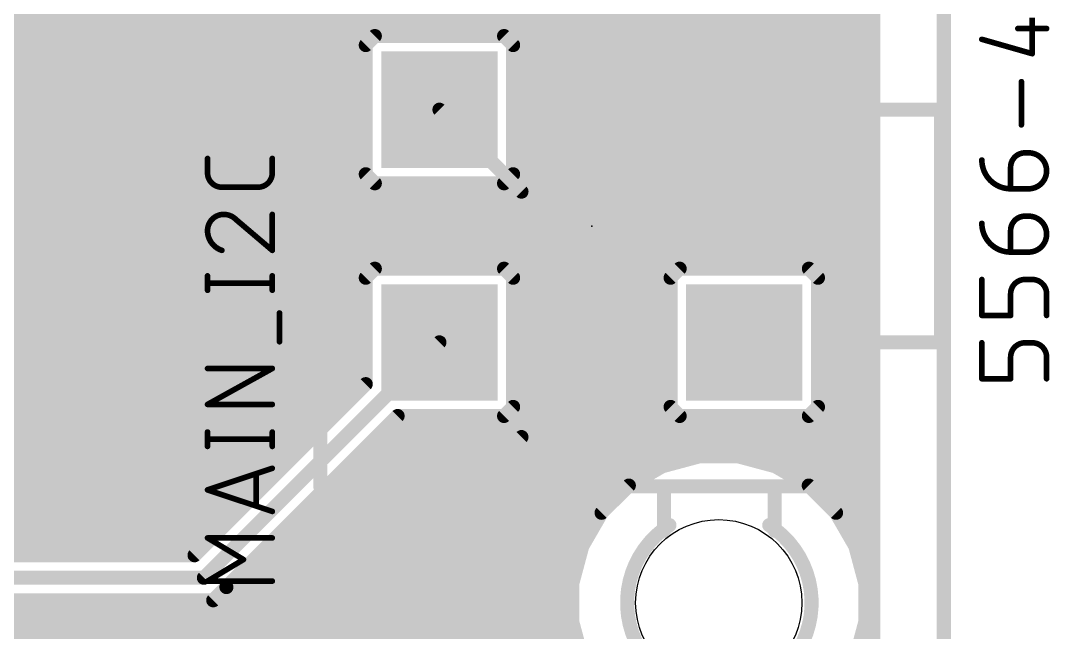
# Model space of a CAD drawing. Extents: x 0.8 to 2.76, y 1.74 to 3.8.
# Drawn here: x 1.944 to 2.675, y 2.861 to 3.296 of the extents above; entities that cross this region are included whole.
import ezdxf

# ---------------------------------------------------------------- set-up
doc = ezdxf.new("R2010")
doc.units = 0
for name, color, linetype in [('1', 14, 'CONTINUOUS'), ('16', 174, 'CONTINUOUS'), ('17', 94, 'CONTINUOUS'), ('20', 30, 'CONTINUOUS'), ('21', 250, 'CONTINUOUS'), ('23', 178, 'CONTINUOUS'), ('25', 250, 'CONTINUOUS'), ('27', 250, 'CONTINUOUS')]:
    doc.layers.add(name, color=color, linetype=linetype)

# ---------------------------------------------------------------- blocks, each defined once
blk = doc.blocks.new('SQUAREP')
blk.add_solid([(-0.5, -0.5), (0.5, -0.5), (-0.5, 0.5), (0.5, 0.5)])

msp = doc.modelspace()

# ---------------------------------------------------------------- linework, layer by layer
at = {"layer": '1', "const_width": 0.01}
for points in [[(2.55, 3.445102), (2.55, 2.104898)], [(1.882811, 3.3), (2.55, 3.3)], [(1.882811, 3.29), (2.55, 3.29)], [(2.195837, 3.285016), (2.189394, 3.278572)], [(2.287627, 3.285016), (2.195837, 3.285016)], [(2.294071, 3.278572), (2.287627, 3.285016)], [(1.882811, 3.28), (2.190822, 3.28)], [(2.189394, 3.278572), (2.189394, 3.186782)], [(2.292643, 3.28), (2.55, 3.28)], [(2.294071, 3.186782), (2.294071, 3.278572)], [(1.879178, 3.27), (2.189394, 3.27)], [(2.294071, 3.27), (2.55, 3.27)], [(1.05, 3.26), (2.189394, 3.26)], [(2.294071, 3.26), (2.55, 3.26)], [(1.05, 3.25), (2.189394, 3.25)], [(2.294071, 3.25), (2.55, 3.25)], [(1.05, 3.24), (2.189394, 3.24)], [(2.294071, 3.24), (2.55, 3.24)], [(1.879178, 3.23), (2.189394, 3.23)], [(2.294071, 3.23), (2.55, 3.23)], [(1.882811, 3.22), (2.189394, 3.22)], [(2.294071, 3.22), (2.55, 3.22)], [(1.882811, 3.21), (2.189394, 3.21)], [(2.294071, 3.21), (2.55, 3.21)], [(1.882811, 3.2), (2.189394, 3.2)], [(2.294071, 3.2), (2.55, 3.2)], [(1.882811, 3.19), (2.189394, 3.19)], [(2.294071, 3.19), (2.55, 3.19)], [(2.189394, 3.186782), (2.195837, 3.180339)], [(2.287627, 3.180339), (2.294071, 3.186782)], [(1.882811, 3.18), (2.55, 3.18)], [(2.195837, 3.180339), (2.287627, 3.180339)], [(1.879178, 3.17), (2.55, 3.17)], [(1.05, 3.16), (2.55, 3.16)], [(1.05, 3.15), (2.55, 3.15)], [(1.05, 3.14), (2.55, 3.14)], [(1.879178, 3.13), (2.55, 3.13)], [(1.882811, 3.12), (2.55, 3.12)], [(2.195837, 3.119661), (2.189394, 3.113218)], [(2.287627, 3.119661), (2.195837, 3.119661)], [(2.294071, 3.113218), (2.287627, 3.119661)], [(2.412373, 3.119661), (2.405929, 3.113218)], [(2.504163, 3.119661), (2.412373, 3.119661)], [(2.510606, 3.113218), (2.504163, 3.119661)], [(1.882811, 3.11), (2.189394, 3.11)], [(2.189394, 3.113218), (2.189394, 3.037611)], [(2.294071, 3.021428), (2.294071, 3.113218)], [(2.294071, 3.11), (2.405929, 3.11)], [(2.405929, 3.113218), (2.405929, 3.021428)], [(2.510606, 3.021428), (2.510606, 3.113218)], [(2.510606, 3.11), (2.55, 3.11)], [(1.882811, 3.1), (2.189394, 3.1)], [(2.294071, 3.1), (2.405929, 3.1)], [(2.510606, 3.1), (2.55, 3.1)], [(1.882811, 3.09), (2.189394, 3.09)], [(2.294071, 3.09), (2.405929, 3.09)], [(2.510606, 3.09), (2.55, 3.09)], [(1.882811, 3.08), (2.189394, 3.08)], [(2.294071, 3.08), (2.405929, 3.08)], [(2.510606, 3.08), (2.55, 3.08)], [(1.879178, 3.07), (2.189394, 3.07)], [(2.241732, 3.067323), (2.074409, 2.9)], [(2.294071, 3.07), (2.405929, 3.07)], [(2.510606, 3.07), (2.55, 3.07)], [(1.05, 3.06), (2.189394, 3.06)], [(2.294071, 3.06), (2.405929, 3.06)], [(2.510606, 3.06), (2.55, 3.06)], [(1.05, 3.05), (2.189394, 3.05)], [(2.294071, 3.05), (2.405929, 3.05)], [(2.510606, 3.05), (2.55, 3.05)], [(1.05, 3.04), (2.189394, 3.04)], [(2.189394, 3.037611), (2.067782, 2.916)], [(2.294071, 3.04), (2.405929, 3.04)], [(2.510606, 3.04), (2.55, 3.04)], [(1.879178, 3.03), (2.181782, 3.03)], [(2.294071, 3.03), (2.405929, 3.03)], [(2.510606, 3.03), (2.55, 3.03)], [(2.287627, 3.014984), (2.294071, 3.021428)], [(2.405929, 3.021428), (2.412373, 3.014984)], [(2.504163, 3.014984), (2.510606, 3.021428)], [(1.882811, 3.02), (2.171782, 3.02)], [(2.090409, 2.893373), (2.212021, 3.014984)], [(2.212021, 3.014984), (2.287627, 3.014984)], [(2.292643, 3.02), (2.407357, 3.02)], [(2.412373, 3.014984), (2.504163, 3.014984)], [(2.509178, 3.02), (2.55, 3.02)], [(1.882811, 3.01), (2.161782, 3.01)], [(2.207037, 3.01), (2.55, 3.01)], [(1.882811, 3), (2.151782, 3)], [(2.197037, 3), (2.55, 3)], [(1.882811, 2.99), (2.141782, 2.99)], [(2.187037, 2.99), (2.55, 2.99)], [(2.426458, 2.986338), (2.399994, 2.979247)], [(2.453857, 2.986338), (2.426458, 2.986338)], [(2.480321, 2.979247), (2.453857, 2.986338)], [(1.882811, 2.98), (2.131782, 2.98)], [(2.177037, 2.98), (2.402803, 2.98)], [(2.399994, 2.979247), (2.376266, 2.965548)], [(2.477512, 2.98), (2.55, 2.98)], [(2.504049, 2.965548), (2.480321, 2.979247)], [(1.879178, 2.97), (2.121782, 2.97)], [(2.167037, 2.97), (2.383977, 2.97)], [(2.496338, 2.97), (2.55, 2.97)], [(2.376266, 2.965548), (2.356893, 2.946175)], [(2.523422, 2.946175), (2.504049, 2.965548)], [(1.814, 2.96), (2.111782, 2.96)], [(2.157037, 2.96), (2.370718, 2.96)], [(2.509597, 2.96), (2.55, 2.96)], [(1.814, 2.95), (2.101782, 2.95)], [(2.147037, 2.95), (2.360718, 2.95)], [(2.519597, 2.95), (2.55, 2.95)], [(2.356893, 2.946175), (2.343194, 2.922447)], [(2.537121, 2.922447), (2.523422, 2.946175)], [(1.814, 2.94), (2.091782, 2.94)], [(2.137037, 2.94), (2.353328, 2.94)], [(2.526987, 2.94), (2.55, 2.94)], [(1.879178, 2.93), (2.081782, 2.93)], [(2.127037, 2.93), (2.347554, 2.93)], [(2.532761, 2.93), (2.55, 2.93)], [(1.882811, 2.92), (2.071782, 2.92)], [(2.117037, 2.92), (2.342538, 2.92)], [(2.343194, 2.922447), (2.336102, 2.895983)], [(2.544212, 2.895983), (2.537121, 2.922447)], [(2.537777, 2.92), (2.55, 2.92)], [(2.067782, 2.916), (1.882811, 2.916)], [(2.107037, 2.91), (2.339858, 2.91)], [(2.540457, 2.91), (2.55, 2.91)], [(2.074409, 2.9), (1.85, 2.9)], [(2.097037, 2.9), (2.337179, 2.9)], [(2.543136, 2.9), (2.55, 2.9)], [(2.081037, 2.884), (2.090409, 2.893373)], [(2.087037, 2.89), (2.336102, 2.89)], [(2.336102, 2.895983), (2.336102, 2.868584)], [(2.544212, 2.868584), (2.544212, 2.895983)], [(2.544212, 2.89), (2.55, 2.89)], [(1.882811, 2.884), (2.081037, 2.884)], [(1.882811, 2.88), (2.336102, 2.88)], [(2.544212, 2.88), (2.55, 2.88)], [(1.879178, 2.87), (2.336102, 2.87)], [(2.336102, 2.868584), (2.342038, 2.846433)], [(2.537121, 2.84212), (2.544212, 2.868584)], [(2.544212, 2.87), (2.55, 2.87)], [(1.814, 2.86), (2.338402, 2.86)], [(2.541912, 2.86), (2.55, 2.86)]]:
    msp.add_lwpolyline(points, dxfattribs=at)
at = {"layer": '1', "const_width": 0.005}
for points in [[(2.55, 3.2975, 1), (2.55, 3.3025)], [(2.195837, 3.287516, 1), (2.195837, 3.282516)], [(2.197605, 3.283248, 1), (2.194069, 3.286783)], [(2.289395, 3.286783, 1), (2.285859, 3.283248)], [(2.287627, 3.282516, 1), (2.287627, 3.287516)], [(2.55, 3.2875, 1), (2.55, 3.2925)], [(2.191894, 3.278572, 1), (2.186894, 3.278572)], [(2.187626, 3.28034, 1), (2.191161, 3.276804)], [(2.190822, 3.2775, 1), (2.190822, 3.2825)], [(2.292643, 3.2825, 1), (2.292643, 3.2775)], [(2.296571, 3.278572, 1), (2.291571, 3.278572)], [(2.292303, 3.276804, 1), (2.295839, 3.28034)], [(2.55, 3.2775, 1), (2.55, 3.2825)], [(2.189394, 3.2675, 1), (2.189394, 3.2725)], [(2.294071, 3.2725, 1), (2.294071, 3.2675)], [(2.55, 3.2675, 1), (2.55, 3.2725)], [(2.189394, 3.2575, 1), (2.189394, 3.2625)], [(2.294071, 3.2625, 1), (2.294071, 3.2575)], [(2.55, 3.2575, 1), (2.55, 3.2625)], [(2.189394, 3.2475, 1), (2.189394, 3.2525)], [(2.294071, 3.2525, 1), (2.294071, 3.2475)], [(2.55, 3.2475, 1), (2.55, 3.2525)], [(2.189394, 3.2375, 1), (2.189394, 3.2425)], [(2.294071, 3.2425, 1), (2.294071, 3.2375)], [(2.55, 3.2375, 1), (2.55, 3.2425)], [(2.189394, 3.2275, 1), (2.189394, 3.2325)], [(2.294071, 3.2325, 1), (2.294071, 3.2275)], [(2.55, 3.2275, 1), (2.55, 3.2325)], [(2.189394, 3.2175, 1), (2.189394, 3.2225)], [(2.294071, 3.2225, 1), (2.294071, 3.2175)], [(2.55, 3.2175, 1), (2.55, 3.2225)], [(2.189394, 3.2075, 1), (2.189394, 3.2125)], [(2.294071, 3.2125, 1), (2.294071, 3.2075)], [(2.55, 3.2075, 1), (2.55, 3.2125)], [(2.189394, 3.1975, 1), (2.189394, 3.2025)], [(2.294071, 3.2025, 1), (2.294071, 3.1975)], [(2.55, 3.1975, 1), (2.55, 3.2025)], [(2.189394, 3.1875, 1), (2.189394, 3.1925)], [(2.294071, 3.1925, 1), (2.294071, 3.1875)], [(2.55, 3.1875, 1), (2.55, 3.1925)], [(2.191161, 3.18855, 1), (2.187626, 3.185014)], [(2.186894, 3.186782, 1), (2.191894, 3.186782)], [(2.291571, 3.186782, 1), (2.296571, 3.186782)], [(2.295839, 3.185014, 1), (2.292303, 3.18855)], [(2.195837, 3.182839, 1), (2.195837, 3.177839)], [(2.194069, 3.178571, 1), (2.197605, 3.182106)], [(2.285859, 3.182106, 1), (2.289395, 3.178571)], [(2.287627, 3.177839, 1), (2.287627, 3.182839)], [(2.55, 3.1775, 1), (2.55, 3.1825)], [(2.55, 3.1675, 1), (2.55, 3.1725)], [(2.55, 3.1575, 1), (2.55, 3.1625)], [(2.55, 3.1475, 1), (2.55, 3.1525)], [(2.55, 3.1375, 1), (2.55, 3.1425)], [(2.55, 3.1275, 1), (2.55, 3.1325)], [(2.195837, 3.122161, 1), (2.195837, 3.117161)], [(2.197605, 3.117894, 1), (2.194069, 3.121429)], [(2.289395, 3.121429, 1), (2.285859, 3.117894)], [(2.287627, 3.117161, 1), (2.287627, 3.122161)], [(2.412373, 3.122161, 1), (2.412373, 3.117161)], [(2.41414, 3.117894, 1), (2.410605, 3.121429)], [(2.50593, 3.121429, 1), (2.502395, 3.117894)], [(2.504163, 3.117161, 1), (2.504163, 3.122161)], [(2.55, 3.1175, 1), (2.55, 3.1225)], [(2.191894, 3.113218, 1), (2.186894, 3.113218)], [(2.187626, 3.114986, 1), (2.191161, 3.11145)], [(2.189394, 3.1075, 1), (2.189394, 3.1125)], [(2.296571, 3.113218, 1), (2.291571, 3.113218)], [(2.294071, 3.1125, 1), (2.294071, 3.1075)], [(2.292303, 3.11145, 1), (2.295839, 3.114986)], [(2.408429, 3.113218, 1), (2.403429, 3.113218)], [(2.404161, 3.114986, 1), (2.407697, 3.11145)], [(2.405929, 3.1075, 1), (2.405929, 3.1125)], [(2.513106, 3.113218, 1), (2.508106, 3.113218)], [(2.510606, 3.1125, 1), (2.510606, 3.1075)], [(2.508838, 3.11145, 1), (2.512374, 3.114986)], [(2.55, 3.1075, 1), (2.55, 3.1125)], [(2.189394, 3.0975, 1), (2.189394, 3.1025)], [(2.294071, 3.1025, 1), (2.294071, 3.0975)], [(2.405929, 3.0975, 1), (2.405929, 3.1025)], [(2.510606, 3.1025, 1), (2.510606, 3.0975)], [(2.55, 3.0975, 1), (2.55, 3.1025)], [(2.189394, 3.0875, 1), (2.189394, 3.0925)], [(2.294071, 3.0925, 1), (2.294071, 3.0875)], [(2.405929, 3.0875, 1), (2.405929, 3.0925)], [(2.510606, 3.0925, 1), (2.510606, 3.0875)], [(2.55, 3.0875, 1), (2.55, 3.0925)], [(2.189394, 3.0775, 1), (2.189394, 3.0825)], [(2.294071, 3.0825, 1), (2.294071, 3.0775)], [(2.405929, 3.0775, 1), (2.405929, 3.0825)], [(2.510606, 3.0825, 1), (2.510606, 3.0775)], [(2.55, 3.0775, 1), (2.55, 3.0825)], [(2.189394, 3.0675, 1), (2.189394, 3.0725)], [(2.2435, 3.065555, 1), (2.239965, 3.069091)], [(2.294071, 3.0725, 1), (2.294071, 3.0675)], [(2.405929, 3.0675, 1), (2.405929, 3.0725)], [(2.510606, 3.0725, 1), (2.510606, 3.0675)], [(2.55, 3.0675, 1), (2.55, 3.0725)], [(2.189394, 3.0575, 1), (2.189394, 3.0625)], [(2.294071, 3.0625, 1), (2.294071, 3.0575)], [(2.405929, 3.0575, 1), (2.405929, 3.0625)], [(2.510606, 3.0625, 1), (2.510606, 3.0575)], [(2.55, 3.0575, 1), (2.55, 3.0625)], [(2.189394, 3.0475, 1), (2.189394, 3.0525)], [(2.294071, 3.0525, 1), (2.294071, 3.0475)], [(2.405929, 3.0475, 1), (2.405929, 3.0525)], [(2.510606, 3.0525, 1), (2.510606, 3.0475)], [(2.55, 3.0475, 1), (2.55, 3.0525)], [(2.186894, 3.037611, 1), (2.191894, 3.037611)], [(2.191161, 3.035844, 1), (2.187626, 3.039379)], [(2.189394, 3.0375, 1), (2.189394, 3.0425)], [(2.294071, 3.0425, 1), (2.294071, 3.0375)], [(2.405929, 3.0375, 1), (2.405929, 3.0425)], [(2.510606, 3.0425, 1), (2.510606, 3.0375)], [(2.55, 3.0375, 1), (2.55, 3.0425)], [(2.181782, 3.0275, 1), (2.181782, 3.0325)], [(2.294071, 3.0325, 1), (2.294071, 3.0275)], [(2.405929, 3.0275, 1), (2.405929, 3.0325)], [(2.510606, 3.0325, 1), (2.510606, 3.0275)], [(2.55, 3.0275, 1), (2.55, 3.0325)], [(2.295839, 3.01966, 1), (2.292303, 3.023196)], [(2.407697, 3.023196, 1), (2.404161, 3.01966)], [(2.512374, 3.01966, 1), (2.508838, 3.023196)], [(2.171782, 3.0175, 1), (2.171782, 3.0225)], [(2.212021, 3.017484, 1), (2.212021, 3.012484)], [(2.213789, 3.013216, 1), (2.210253, 3.016752)], [(2.285859, 3.016752, 1), (2.289395, 3.013216)], [(2.287627, 3.012484, 1), (2.287627, 3.017484)], [(2.292643, 3.0225, 1), (2.292643, 3.0175)], [(2.291571, 3.021428, 1), (2.296571, 3.021428)], [(2.403429, 3.021428, 1), (2.408429, 3.021428)], [(2.407357, 3.0175, 1), (2.407357, 3.0225)], [(2.412373, 3.017484, 1), (2.412373, 3.012484)], [(2.410605, 3.013216, 1), (2.41414, 3.016752)], [(2.502395, 3.016752, 1), (2.50593, 3.013216)], [(2.504163, 3.012484, 1), (2.504163, 3.017484)], [(2.509178, 3.0225, 1), (2.509178, 3.0175)], [(2.508106, 3.021428, 1), (2.513106, 3.021428)], [(2.55, 3.0175, 1), (2.55, 3.0225)], [(2.161782, 3.0075, 1), (2.161782, 3.0125)], [(2.207037, 3.0125, 1), (2.207037, 3.0075)], [(2.55, 3.0075, 1), (2.55, 3.0125)], [(2.151782, 2.9975, 1), (2.151782, 3.0025)], [(2.197037, 3.0025, 1), (2.197037, 2.9975)], [(2.55, 2.9975, 1), (2.55, 3.0025)], [(2.141782, 2.9875, 1), (2.141782, 2.9925)], [(2.187037, 2.9925, 1), (2.187037, 2.9875)], [(2.426458, 2.988838, 1), (2.426458, 2.983838)], [(2.427105, 2.983924, 1), (2.425811, 2.988753)], [(2.454504, 2.988753, 1), (2.453209, 2.983924)], [(2.453857, 2.983838, 1), (2.453857, 2.988838)], [(2.55, 2.9875, 1), (2.55, 2.9925)], [(2.131782, 2.9775, 1), (2.131782, 2.9825)], [(2.177037, 2.9825, 1), (2.177037, 2.9775)], [(2.399347, 2.981662, 1), (2.400641, 2.976832)], [(2.401244, 2.977082, 1), (2.398744, 2.981412)], [(2.402803, 2.9775, 1), (2.402803, 2.9825)], [(2.477512, 2.9825, 1), (2.477512, 2.9775)], [(2.481571, 2.981412, 1), (2.479071, 2.977082)], [(2.479674, 2.976832, 1), (2.480968, 2.981662)], [(2.55, 2.9775, 1), (2.55, 2.9825)], [(2.121782, 2.9675, 1), (2.121782, 2.9725)], [(2.167037, 2.9725, 1), (2.167037, 2.9675)], [(2.383977, 2.9675, 1), (2.383977, 2.9725)], [(2.496338, 2.9725, 1), (2.496338, 2.9675)], [(2.55, 2.9675, 1), (2.55, 2.9725)], [(2.375016, 2.967713, 1), (2.377516, 2.963383)], [(2.378034, 2.96378, 1), (2.374498, 2.967316)], [(2.505816, 2.967316, 1), (2.502281, 2.96378)], [(2.502799, 2.963383, 1), (2.505299, 2.967713)], [(2.111782, 2.9575, 1), (2.111782, 2.9625)], [(2.157037, 2.9625, 1), (2.157037, 2.9575)], [(2.370718, 2.9575, 1), (2.370718, 2.9625)], [(2.509597, 2.9625, 1), (2.509597, 2.9575)], [(2.55, 2.9575, 1), (2.55, 2.9625)], [(2.101782, 2.9475, 1), (2.101782, 2.9525)], [(2.147037, 2.9525, 1), (2.147037, 2.9475)], [(2.360718, 2.9475, 1), (2.360718, 2.9525)], [(2.519597, 2.9525, 1), (2.519597, 2.9475)], [(2.55, 2.9475, 1), (2.55, 2.9525)], [(2.355125, 2.947942, 1), (2.35866, 2.944407)], [(2.359058, 2.944925, 1), (2.354728, 2.947425)], [(2.525587, 2.947425, 1), (2.521257, 2.944925)], [(2.521654, 2.944407, 1), (2.52519, 2.947942)], [(2.091782, 2.9375, 1), (2.091782, 2.9425)], [(2.137037, 2.9425, 1), (2.137037, 2.9375)], [(2.353328, 2.9375, 1), (2.353328, 2.9425)], [(2.526987, 2.9425, 1), (2.526987, 2.9375)], [(2.55, 2.9375, 1), (2.55, 2.9425)], [(2.081782, 2.9275, 1), (2.081782, 2.9325)], [(2.127037, 2.9325, 1), (2.127037, 2.9275)], [(2.347554, 2.9275, 1), (2.347554, 2.9325)], [(2.532761, 2.9325, 1), (2.532761, 2.9275)], [(2.55, 2.9275, 1), (2.55, 2.9325)], [(2.071782, 2.9175, 1), (2.071782, 2.9225)], [(2.117037, 2.9225, 1), (2.117037, 2.9175)], [(2.341028, 2.923697, 1), (2.345359, 2.921197)], [(2.345608, 2.9218, 1), (2.340779, 2.923094)], [(2.342538, 2.9175, 1), (2.342538, 2.9225)], [(2.539536, 2.923094, 1), (2.534706, 2.9218)], [(2.534956, 2.921197, 1), (2.539286, 2.923697)], [(2.537777, 2.9225, 1), (2.537777, 2.9175)], [(2.55, 2.9175, 1), (2.55, 2.9225)], [(2.066014, 2.917768, 1), (2.06955, 2.914232)], [(2.067782, 2.9135, 1), (2.067782, 2.9185)], [(2.107037, 2.9125, 1), (2.107037, 2.9075)], [(2.339858, 2.9075, 1), (2.339858, 2.9125)], [(2.540457, 2.9125, 1), (2.540457, 2.9075)], [(2.55, 2.9075, 1), (2.55, 2.9125)], [(2.072642, 2.901768, 1), (2.076177, 2.898232)], [(2.074409, 2.8975, 1), (2.074409, 2.9025)], [(2.097037, 2.9025, 1), (2.097037, 2.8975)], [(2.337179, 2.8975, 1), (2.337179, 2.9025)], [(2.543136, 2.9025, 1), (2.543136, 2.8975)], [(2.55, 2.8975, 1), (2.55, 2.9025)], [(2.087037, 2.8925, 1), (2.087037, 2.8875)], [(2.088642, 2.89514, 1), (2.092177, 2.891605)], [(2.092177, 2.891605, 1), (2.088642, 2.89514)], [(2.338602, 2.895983, 1), (2.333602, 2.895983)], [(2.333688, 2.89663, 1), (2.338517, 2.895335)], [(2.336102, 2.8875, 1), (2.336102, 2.8925)], [(2.546712, 2.895983, 1), (2.541712, 2.895983)], [(2.544212, 2.8925, 1), (2.544212, 2.8875)], [(2.541798, 2.895335, 1), (2.546627, 2.89663)], [(2.55, 2.8875, 1), (2.55, 2.8925)], [(2.079269, 2.885768, 1), (2.082805, 2.882232)], [(2.081037, 2.8815, 1), (2.081037, 2.8865)], [(2.336102, 2.8775, 1), (2.336102, 2.8825)], [(2.544212, 2.8825, 1), (2.544212, 2.8775)], [(2.55, 2.8775, 1), (2.55, 2.8825)], [(2.338517, 2.869231, 1), (2.333688, 2.867937)], [(2.336102, 2.8675, 1), (2.336102, 2.8725)], [(2.544212, 2.8725, 1), (2.544212, 2.8675)], [(2.546627, 2.867937, 1), (2.541798, 2.869231)], [(2.55, 2.8675, 1), (2.55, 2.8725)], [(2.333602, 2.868584, 1), (2.338602, 2.868584)], [(2.338402, 2.8575, 1), (2.338402, 2.8625)], [(2.541912, 2.8625, 1), (2.541912, 2.8575)], [(2.541712, 2.868584, 1), (2.546712, 2.868584)], [(2.55, 2.8575, 1), (2.55, 2.8625)]]:
    msp.add_lwpolyline(points, format="xyb", dxfattribs=at)
at = {"layer": '16', "const_width": 0.01}
for points in [[(2.241732, 3.232677), (2.3, 3.174409)], [(2.3, 3.174409), (2.3, 3)], [(2.3, 3), (2.1, 2.8)]]:
    msp.add_lwpolyline(points, dxfattribs=at)
at = {"layer": '16', "const_width": 0.005}
for points in [[(2.2435, 3.234445, 1), (2.239965, 3.230909)], [(2.3025, 3.174409, 1), (2.2975, 3.174409)], [(2.298232, 3.172642, 1), (2.301768, 3.176177)], [(2.301768, 2.998232, 1), (2.298232, 3.001768)], [(2.2975, 3, 1), (2.3025, 3)]]:
    msp.add_lwpolyline(points, format="xyb", dxfattribs=at)
at = {"layer": '20', "const_width": 0.01}
msp.add_lwpolyline([(2.6, 2.1), (2.6, 3.45)], dxfattribs=at)
at = {"layer": '20'}
msp.add_circle((2.440157, 2.882283), 0.059055, dxfattribs=at)
at = {"layer": '21', "const_width": 0.01}
for points in [[(2.157087, 2.964961), (2.157087, 3.335039)], [(2.527165, 3.335039), (2.527165, 2.964961)], [(2.220079, 2.964961), (2.157087, 2.964961)], [(2.527165, 2.964961), (2.263386, 2.964961)], [(2.401181, 2.933465), (2.401181, 2.961024)], [(2.479921, 2.933465), (2.479921, 2.961024)]]:
    msp.add_lwpolyline(points, dxfattribs=at)
at = {"layer": '21'}
for points, const_width in [([(2.157087, 2.967461, 1), (2.157087, 2.962461)], 0.005), ([(2.154587, 2.964961, 1), (2.159587, 2.964961)], 0.005), ([(2.220079, 2.964961, 1), (2.263386, 2.964961)], 0.01), ([(2.222579, 2.964961, 1), (2.217579, 2.964961)], 0.005), ([(2.220079, 2.962461, 1), (2.220079, 2.967461)], 0.005), ([(2.263386, 2.967461, 1), (2.263386, 2.962461)], 0.005), ([(2.265886, 2.964961, 1), (2.260886, 2.964961)], 0.005), ([(2.524665, 2.964961, 1), (2.529665, 2.964961)], 0.005), ([(2.527165, 2.962461, 1), (2.527165, 2.967461)], 0.005), ([(2.403681, 2.961024, 1), (2.398681, 2.961024)], 0.005), ([(2.482421, 2.961024, 1), (2.477421, 2.961024)], 0.005), ([(2.405118, 2.937402, 0.545951), (2.405118, 2.827165)], 0.01), ([(2.40647, 2.935299, 1), (2.403766, 2.939505)], 0.005), ([(2.475984, 2.827165, 0.545951), (2.475984, 2.937402)], 0.01), ([(2.477336, 2.939505, 1), (2.474632, 2.935299)], 0.005), ([(2.398681, 2.933465, 1), (2.403681, 2.933465)], 0.005), ([(2.477421, 2.933465, 1), (2.482421, 2.933465)], 0.005)]:
    msp.add_lwpolyline(points, format="xyb", dxfattribs=dict(at, const_width=const_width))
at = {"layer": '23'}
msp.add_point((2.35, 3.15), dxfattribs=at)
at = {"layer": '25', "const_width": 0.004}
for points in [[(2.077, 3.187778), (2.077, 3.198)], [(2.123, 3.198), (2.123, 3.187778)], [(2.112778, 3.177556), (2.087222, 3.177556)], [(2.123, 3.132686), (2.123, 3.158242)], [(2.097445, 3.154409), (2.123, 3.132686)], [(2.077, 3.104353), (2.077, 3.114575)], [(2.123, 3.104353), (2.123, 3.114575)], [(2.077, 3.109464), (2.123, 3.109464)], [(2.128111, 3.067742), (2.128111, 3.088186)], [(2.077, 3.023187), (2.123, 3.048742)], [(2.123, 3.048742), (2.077, 3.048742)], [(2.123, 3.023187), (2.077, 3.023187)], [(2.077, 2.993353), (2.077, 3.003575)], [(2.123, 2.993353), (2.123, 3.003575)], [(2.077, 2.998464), (2.123, 2.998464)], [(2.077, 2.962464), (2.123, 2.977798)], [(2.1115, 2.973964), (2.1115, 2.950964)], [(2.123, 2.947131), (2.077, 2.962464)], [(2.102556, 2.912964), (2.077, 2.928298)], [(2.077, 2.928298), (2.123, 2.928298)], [(2.077, 2.897631), (2.102556, 2.912964)], [(2.123, 2.897631), (2.077, 2.897631)]]:
    msp.add_lwpolyline(points, dxfattribs=at)
at = {"layer": '25'}
for points, const_width in [([(2.078, 3.198, 1), (2.076, 3.198)], 0.002), ([(2.124, 3.198, 1), (2.122, 3.198)], 0.002), ([(2.077, 3.187778, 0.414207), (2.087222, 3.177556)], 0.004), ([(2.078, 3.187778, 1), (2.076, 3.187778)], 0.002), ([(2.076, 3.187778, 1), (2.078, 3.187778)], 0.002), ([(2.112778, 3.177556, 0.414214), (2.123, 3.187778)], 0.004), ([(2.124, 3.187778, 1), (2.122, 3.187778)], 0.002), ([(2.122, 3.187778, 1), (2.124, 3.187778)], 0.002), ([(2.087222, 3.178556, 1), (2.087222, 3.176556)], 0.002), ([(2.087222, 3.176556, 1), (2.087222, 3.178556)], 0.002), ([(2.112778, 3.178556, 1), (2.112778, 3.176556)], 0.002), ([(2.112778, 3.176556, 1), (2.112778, 3.178556)], 0.002), ([(2.0885, 3.158242, 0.414214), (2.077, 3.146742)], 0.004), ([(2.097445, 3.154409, 0.205256), (2.0885, 3.158242)], 0.004), ([(2.0885, 3.159242, 1), (2.0885, 3.157242)], 0.002), ([(2.0885, 3.157242, 1), (2.0885, 3.159242)], 0.002), ([(2.124, 3.158242, 1), (2.122, 3.158242)], 0.002), ([(2.098092, 3.155171, 1), (2.096797, 3.153647)], 0.002), ([(2.09672, 3.153719, 1), (2.098169, 3.155098)], 0.002), ([(2.077, 3.146742, 0.325186), (2.087222, 3.132686)], 0.004), ([(2.078, 3.146742, 1), (2.076, 3.146742)], 0.002), ([(2.076, 3.146742, 1), (2.078, 3.146742)], 0.002), ([(2.086914, 3.131735, 1), (2.08753, 3.133638)], 0.002), ([(2.122, 3.132686, 1), (2.124, 3.132686)], 0.002), ([(2.122352, 3.131924, 1), (2.123648, 3.133448)], 0.002), ([(2.078, 3.114575, 1), (2.076, 3.114575)], 0.002), ([(2.124, 3.114575, 1), (2.122, 3.114575)], 0.002), ([(2.077, 3.110464, 1), (2.077, 3.108464)], 0.002), ([(2.123, 3.108464, 1), (2.123, 3.110464)], 0.002), ([(2.076, 3.104353, 1), (2.078, 3.104353)], 0.002), ([(2.122, 3.104353, 1), (2.124, 3.104353)], 0.002), ([(2.129111, 3.088186, 1), (2.127111, 3.088186)], 0.002), ([(2.127111, 3.067742, 1), (2.129111, 3.067742)], 0.002), ([(2.077, 3.049742, 1), (2.077, 3.047742)], 0.002), ([(2.123486, 3.047868, 1), (2.122514, 3.049616)], 0.002), ([(2.123, 3.047742, 1), (2.123, 3.049742)], 0.002), ([(2.077, 3.024187, 1), (2.077, 3.022187)], 0.002), ([(2.076514, 3.024061, 1), (2.077486, 3.022312)], 0.002), ([(2.123, 3.022187, 1), (2.123, 3.024187)], 0.002), ([(2.078, 3.003575, 1), (2.076, 3.003575)], 0.002), ([(2.124, 3.003575, 1), (2.122, 3.003575)], 0.002), ([(2.077, 2.999464, 1), (2.077, 2.997464)], 0.002), ([(2.123, 2.997464, 1), (2.123, 2.999464)], 0.002), ([(2.076, 2.993353, 1), (2.078, 2.993353)], 0.002), ([(2.122, 2.993353, 1), (2.124, 2.993353)], 0.002), ([(2.1125, 2.973964, 1), (2.1105, 2.973964)], 0.002), ([(2.123316, 2.976849, 1), (2.122684, 2.978746)], 0.002), ([(2.077316, 2.963413, 1), (2.076684, 2.961516)], 0.002), ([(2.076684, 2.963413, 1), (2.077316, 2.961516)], 0.002), ([(2.1105, 2.950964, 1), (2.1125, 2.950964)], 0.002), ([(2.122684, 2.946182, 1), (2.123316, 2.94808)], 0.002), ([(2.077, 2.929298, 1), (2.077, 2.927298)], 0.002), ([(2.077514, 2.929155, 1), (2.076486, 2.92744)], 0.002), ([(2.123, 2.927298, 1), (2.123, 2.929298)], 0.002), ([(2.10307, 2.912107, 1), (2.102041, 2.913822)], 0.002), ([(2.102041, 2.912107, 1), (2.10307, 2.913822)], 0.002), ([(2.077, 2.898631, 1), (2.077, 2.896631)], 0.002), ([(2.076486, 2.898489, 1), (2.077514, 2.896774)], 0.002), ([(2.123, 2.896631, 1), (2.123, 2.898631)], 0.002)]:
    msp.add_lwpolyline(points, format="xyb", dxfattribs=dict(at, const_width=const_width))
at = {"layer": '27'}
for points, const_width in [([(2.662778, 3.272445), (2.662778, 3.298)], 0.004), ([(2.652556, 3.290333), (2.673, 3.290333)], 0.004), ([(2.627, 3.282667), (2.662778, 3.272445)], 0.004), ([(2.655111, 3.221889), (2.655111, 3.252556)], 0.004), ([(2.598031, 3.232677), (2.531102, 3.232677)], 0.01), ([(2.598031, 3.232677), (2.598031, 3.067323)], 0.01), ([(2.657667, 3.202), (2.660222, 3.202)], 0.004), ([(2.647445, 3.176445), (2.647445, 3.191778)], 0.004), ([(2.660222, 3.176445), (2.647445, 3.176445)], 0.004), ([(2.657667, 3.157), (2.660222, 3.157)], 0.004), ([(2.647445, 3.131445), (2.647445, 3.146778)], 0.004), ([(2.660222, 3.131445), (2.647445, 3.131445)], 0.004), ([(2.627, 3.086445), (2.627, 3.112)], 0.004), ([(2.662778, 3.112), (2.657667, 3.112)], 0.004), ([(2.647445, 3.101778), (2.647445, 3.086445)], 0.004), ([(2.673, 3.086445), (2.673, 3.101778)], 0.004), ([(2.647445, 3.086445), (2.627, 3.086445)], 0.004), ([(2.598031, 3.067323), (2.531102, 3.067323)], 0.01), ([(2.627, 3.041445), (2.627, 3.067)], 0.004), ([(2.662778, 3.067), (2.657667, 3.067)], 0.004), ([(2.647445, 3.056778), (2.647445, 3.041445)], 0.004), ([(2.673, 3.041445), (2.673, 3.056778)], 0.004), ([(2.647445, 3.041445), (2.627, 3.041445)], 0.004)]:
    msp.add_lwpolyline(points, dxfattribs=dict(at, const_width=const_width))
for points, const_width in [([(2.652556, 3.291333, 1), (2.652556, 3.289333)], 0.002), ([(2.673, 3.289333, 1), (2.673, 3.291333)], 0.002), ([(2.627275, 3.283628, 1), (2.626725, 3.281705)], 0.002), ([(2.662503, 3.271483, 1), (2.663053, 3.273406)], 0.002), ([(2.661778, 3.272445, 1), (2.663778, 3.272445)], 0.002), ([(2.656111, 3.252556, 1), (2.654111, 3.252556)], 0.002), ([(2.531102, 3.235177, 1), (2.531102, 3.230177)], 0.005), ([(2.600531, 3.232677, 1), (2.595531, 3.232677)], 0.005), ([(2.598031, 3.230177, 1), (2.598031, 3.235177)], 0.005), ([(2.654111, 3.221889, 1), (2.656111, 3.221889)], 0.002), ([(2.657667, 3.202, 0.414214), (2.647445, 3.191778)], 0.004), ([(2.657667, 3.203, 1), (2.657667, 3.201)], 0.002), ([(2.657667, 3.201, 1), (2.657667, 3.203)], 0.002), ([(2.660222, 3.176445, 1), (2.660222, 3.202)], 0.004), ([(2.660222, 3.203, 1), (2.660222, 3.201)], 0.002), ([(2.660222, 3.201, 1), (2.660222, 3.203)], 0.002), ([(2.627, 3.196889, 0.41421), (2.647445, 3.176445)], 0.004), ([(2.628, 3.196889, 1), (2.626, 3.196889)], 0.002), ([(2.648445, 3.191778, 1), (2.646445, 3.191778)], 0.002), ([(2.646445, 3.191778, 1), (2.648445, 3.191778)], 0.002), ([(2.647445, 3.177445, 1), (2.647445, 3.175445)], 0.002), ([(2.646445, 3.176445, 1), (2.648445, 3.176445)], 0.002), ([(2.647445, 3.175445, 1), (2.647445, 3.177445)], 0.002), ([(2.660222, 3.177445, 1), (2.660222, 3.175445)], 0.002), ([(2.660222, 3.175445, 1), (2.660222, 3.177445)], 0.002), ([(2.657667, 3.157, 0.414214), (2.647445, 3.146778)], 0.004), ([(2.657667, 3.158, 1), (2.657667, 3.156)], 0.002), ([(2.657667, 3.156, 1), (2.657667, 3.158)], 0.002), ([(2.660222, 3.131445, 1), (2.660222, 3.157)], 0.004), ([(2.660222, 3.158, 1), (2.660222, 3.156)], 0.002), ([(2.660222, 3.156, 1), (2.660222, 3.158)], 0.002), ([(2.627, 3.151889, 0.41421), (2.647445, 3.131445)], 0.004), ([(2.628, 3.151889, 1), (2.626, 3.151889)], 0.002), ([(2.648445, 3.146778, 1), (2.646445, 3.146778)], 0.002), ([(2.646445, 3.146778, 1), (2.648445, 3.146778)], 0.002), ([(2.647445, 3.132445, 1), (2.647445, 3.130445)], 0.002), ([(2.646445, 3.131445, 1), (2.648445, 3.131445)], 0.002), ([(2.647445, 3.130445, 1), (2.647445, 3.132445)], 0.002), ([(2.660222, 3.132445, 1), (2.660222, 3.130445)], 0.002), ([(2.660222, 3.130445, 1), (2.660222, 3.132445)], 0.002), ([(2.628, 3.112, 1), (2.626, 3.112)], 0.002), ([(2.657667, 3.112, 0.414214), (2.647445, 3.101778)], 0.004), ([(2.657667, 3.113, 1), (2.657667, 3.111)], 0.002), ([(2.657667, 3.111, 1), (2.657667, 3.113)], 0.002), ([(2.673, 3.101778, 0.414214), (2.662778, 3.112)], 0.004), ([(2.662778, 3.113, 1), (2.662778, 3.111)], 0.002), ([(2.662778, 3.111, 1), (2.662778, 3.113)], 0.002), ([(2.648445, 3.101778, 1), (2.646445, 3.101778)], 0.002), ([(2.646445, 3.101778, 1), (2.648445, 3.101778)], 0.002), ([(2.674, 3.101778, 1), (2.672, 3.101778)], 0.002), ([(2.672, 3.101778, 1), (2.674, 3.101778)], 0.002), ([(2.627, 3.087445, 1), (2.627, 3.085445)], 0.002), ([(2.626, 3.086445, 1), (2.628, 3.086445)], 0.002), ([(2.646445, 3.086445, 1), (2.648445, 3.086445)], 0.002), ([(2.647445, 3.085445, 1), (2.647445, 3.087445)], 0.002), ([(2.672, 3.086445, 1), (2.674, 3.086445)], 0.002), ([(2.531102, 3.069823, 1), (2.531102, 3.064823)], 0.005), ([(2.595531, 3.067323, 1), (2.600531, 3.067323)], 0.005), ([(2.598031, 3.064823, 1), (2.598031, 3.069823)], 0.005), ([(2.628, 3.067, 1), (2.626, 3.067)], 0.002), ([(2.657667, 3.067, 0.414214), (2.647445, 3.056778)], 0.004), ([(2.657667, 3.068, 1), (2.657667, 3.066)], 0.002), ([(2.657667, 3.066, 1), (2.657667, 3.068)], 0.002), ([(2.673, 3.056778, 0.414214), (2.662778, 3.067)], 0.004), ([(2.662778, 3.068, 1), (2.662778, 3.066)], 0.002), ([(2.662778, 3.066, 1), (2.662778, 3.068)], 0.002), ([(2.648445, 3.056778, 1), (2.646445, 3.056778)], 0.002), ([(2.646445, 3.056778, 1), (2.648445, 3.056778)], 0.002), ([(2.674, 3.056778, 1), (2.672, 3.056778)], 0.002), ([(2.672, 3.056778, 1), (2.674, 3.056778)], 0.002), ([(2.627, 3.042445, 1), (2.627, 3.040445)], 0.002), ([(2.626, 3.041445, 1), (2.628, 3.041445)], 0.002), ([(2.646445, 3.041445, 1), (2.648445, 3.041445)], 0.002), ([(2.647445, 3.040445, 1), (2.647445, 3.042445)], 0.002), ([(2.672, 3.041445, 1), (2.674, 3.041445)], 0.002)]:
    msp.add_lwpolyline(points, format="xyb", dxfattribs=dict(at, const_width=const_width))

# ---------------------------------------------------------------- block references
at = {"layer": '17', "xscale": 0.082677, "yscale": 0.082677, "rotation": 270}
for p in [(2.241732, 3.232677), (2.241732, 3.232677), (2.458268, 3.232677), (2.458268, 3.232677), (2.241732, 3.067323), (2.241732, 3.067323), (2.458268, 3.067323), (2.458268, 3.067323)]:
    msp.add_blockref('SQUAREP', p, dxfattribs=at)

doc.saveas('drawing.dxf')
